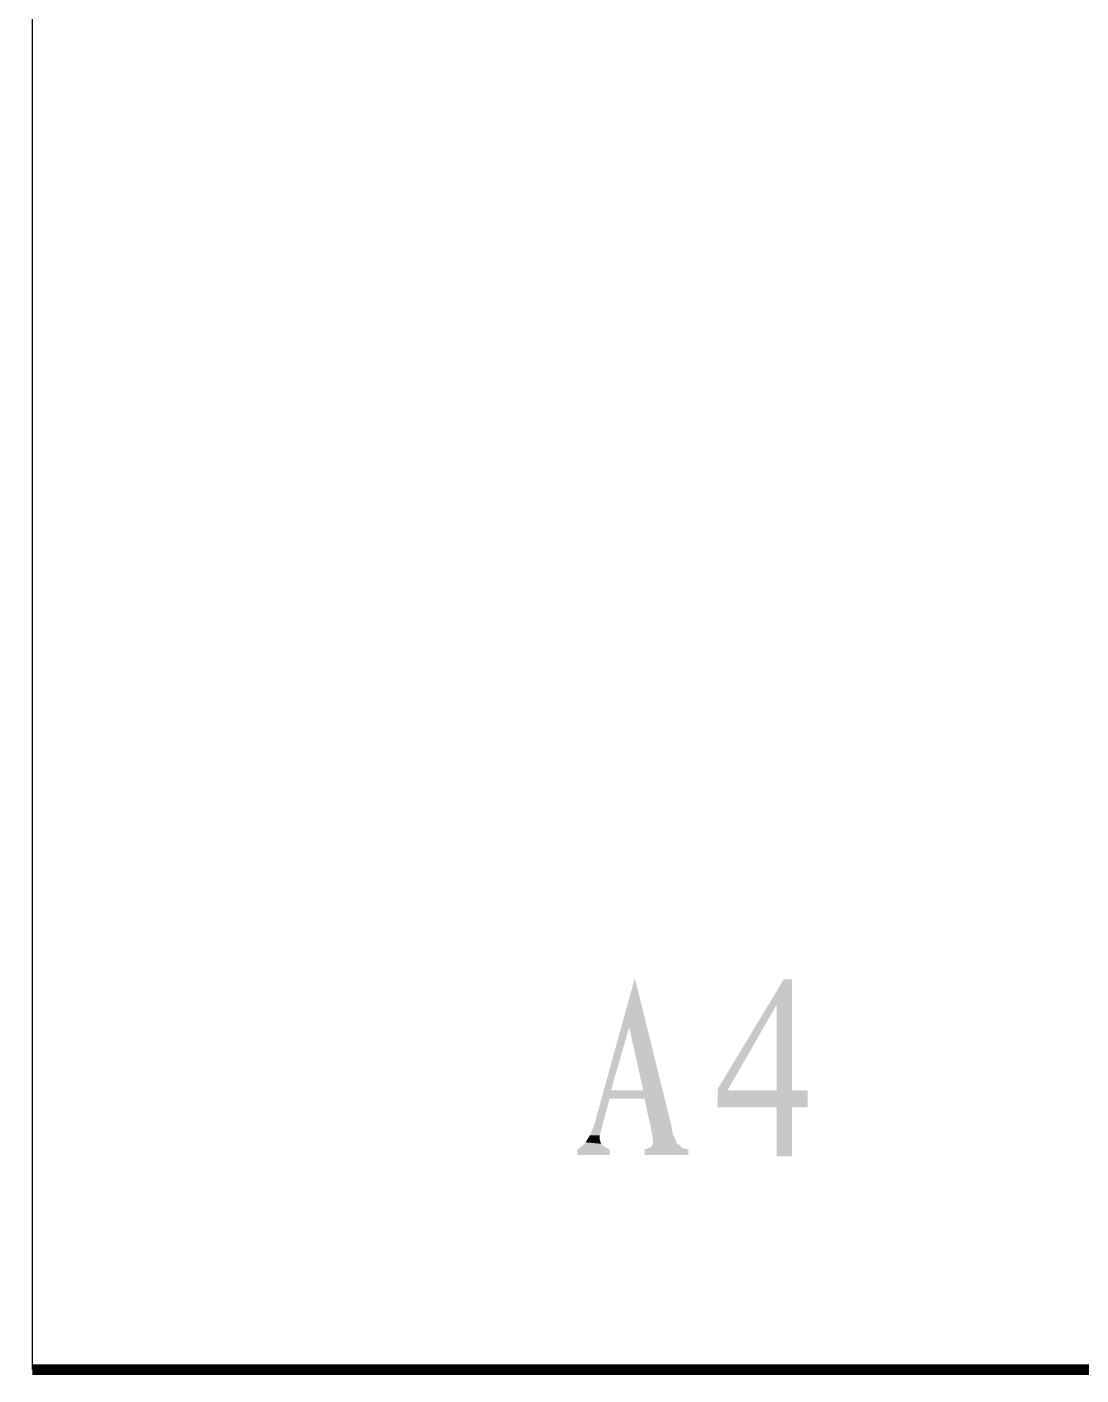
# Model space of a CAD drawing. Header units: millimetres. Extents: x 336 to 634, y 189 to 399.
# Drawn here: x 336.45 to 355.9, y 189.08 to 213.97 of the extents above; entities that cross this region are included whole.
import ezdxf

# ---------------------------------------------------------------- set-up
doc = ezdxf.new("R2010")
doc.units = ezdxf.units.MM

msp = doc.modelspace()

# ---------------------------------------------------------------- linework, layer by layer
at = {"color": 3, "linetype": 'Continuous'}
msp.add_line((336.54993, 189.17685), (336.54993, 399.17685), dxfattribs=at)
at = {"color": 3, "linetype": 'Continuous', "const_width": 0.2}
msp.add_lwpolyline([(336.54993, 189.17685), (633.54993, 189.17685)], dxfattribs=at)
at = {"color": 3, "linetype": 'Continuous'}
for points in [[(347.56504, 195.49896), (346.91689, 193.68415), (347.66874, 196.40637)], [(347.8243, 194.3323), (347.56504, 195.49896), (347.66874, 196.40637)], [(347.85023, 194.17674), (347.8243, 194.3323), (347.66874, 196.40637)], [(347.87615, 194.04711), (347.85023, 194.17674), (347.66874, 196.40637)], [(347.90208, 193.91748), (347.87615, 194.04711), (347.66874, 196.40637)], [(347.928, 193.81378), (347.90208, 193.91748), (347.66874, 196.40637)], [(347.95393, 193.71007), (347.928, 193.81378), (347.66874, 196.40637)], [(347.95393, 193.71007), (347.66874, 196.40637), (348.34282, 193.68415)], [(350.57245, 196.38044), (350.28726, 195.91378), (349.19837, 194.35822)], [(350.57245, 196.38044), (349.19837, 194.35822), (350.41689, 196.38044)], [(350.28726, 194.3323), (350.28726, 195.91378), (350.57245, 196.38044)], [(350.28726, 194.3323), (350.57245, 196.38044), (350.57245, 194.3323)], [(349.19837, 194.35822), (350.28726, 195.91378), (349.37985, 194.3323)], [(347.56504, 195.49896), (347.228, 194.3323), (346.91689, 193.68415)], [(346.83911, 193.50267), (346.91689, 193.68415), (347.20208, 194.17674)], [(346.83911, 193.50267), (347.20208, 194.17674), (347.0206, 193.50267)], [(347.228, 194.3323), (347.20208, 194.17674), (346.91689, 193.68415)], [(347.228, 194.3323), (347.8243, 194.3323), (347.20208, 194.17674)], [(347.85023, 194.17674), (347.20208, 194.17674), (347.8243, 194.3323)], [(349.37985, 194.3323), (349.19837, 194.02119), (349.19837, 194.35822)], [(350.57245, 194.3323), (350.85763, 194.3323), (349.19837, 194.02119)], [(350.28726, 194.3323), (350.57245, 194.3323), (349.19837, 194.02119)], [(349.37985, 194.3323), (350.28726, 194.3323), (349.19837, 194.02119)], [(350.28726, 194.02119), (349.19837, 194.02119), (350.85763, 194.3323)], [(350.57245, 194.02119), (350.28726, 194.02119), (350.85763, 194.3323)], [(350.57245, 194.02119), (350.85763, 194.3323), (350.85763, 194.02119)], [(350.57245, 194.02119), (350.28726, 193.11378), (350.28726, 194.02119)], [(350.28726, 193.11378), (350.57245, 194.02119), (350.57245, 193.11378)], [(348.34282, 193.68415), (347.97985, 193.55452), (347.95393, 193.71007)], [(347.97985, 193.55452), (348.34282, 193.68415), (348.36874, 193.52859)], [(347.0206, 193.50267), (347.0206, 193.42489), (346.76134, 193.37304)], [(347.0206, 193.50267), (346.76134, 193.37304), (346.83911, 193.50267)], [(346.76134, 193.37304), (347.0206, 193.42489), (347.04652, 193.34711)], [(348.36874, 193.52859), (348.00578, 193.42489), (347.97985, 193.55452)], [(348.00578, 193.42489), (348.36874, 193.52859), (348.4206, 193.42489)], [(348.4206, 193.42489), (348.00578, 193.34711), (348.00578, 193.42489)], [(348.00578, 193.34711), (348.4206, 193.42489), (348.44652, 193.34711)], [(347.09837, 193.29526), (346.60578, 193.24341), (346.68356, 193.29526)], [(346.60578, 193.24341), (347.09837, 193.29526), (347.20208, 193.24341)], [(347.20208, 193.24341), (346.60578, 193.1397), (346.60578, 193.24341)], [(346.60578, 193.1397), (347.20208, 193.24341), (347.20208, 193.1397)], [(347.04652, 193.34711), (346.68356, 193.29526), (346.76134, 193.37304)], [(346.68356, 193.29526), (347.04652, 193.34711), (347.09837, 193.29526)], [(348.55023, 193.26933), (347.85023, 193.24341), (347.928, 193.26933)], [(347.85023, 193.24341), (348.55023, 193.26933), (348.65393, 193.24341)], [(348.65393, 193.24341), (347.85023, 193.1397), (347.85023, 193.24341)], [(347.85023, 193.1397), (348.65393, 193.24341), (348.65393, 193.1397)], [(347.928, 193.26933), (347.97985, 193.29526), (348.49837, 193.32118)], [(347.928, 193.26933), (348.49837, 193.32118), (348.55023, 193.26933)], [(348.44652, 193.34711), (348.49837, 193.32118), (347.97985, 193.29526)], [(348.44652, 193.34711), (347.97985, 193.29526), (348.00578, 193.34711)]]:
    msp.add_solid(points, dxfattribs=at)

doc.saveas('drawing.dxf')
